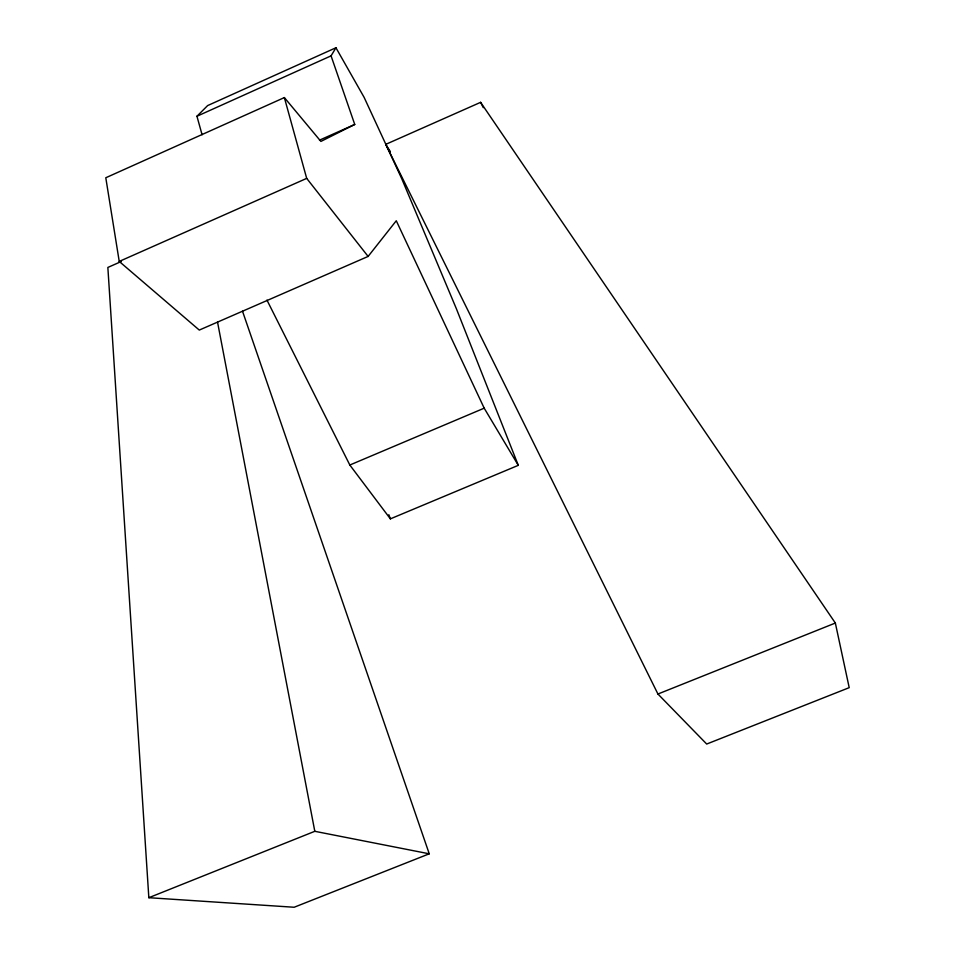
<?xml version="1.0" encoding="UTF-8"?>
<svg xmlns="http://www.w3.org/2000/svg" width="955" height="955" viewBox="0 0 955 955"><rect width="100%" height="100%" fill="white"/><g stroke="black" fill="none" stroke-linecap="round" stroke-linejoin="round"><path stroke-width="1.43" d="M202.09 134.774L196.945 116.247L331.063 55.856L335.945 47.75L364.118 97.35L401.792 178.824L456.383 308.752L518.302 465.336L390.368 518.863L349.828 465.025L266.946 300.085M331.063 55.856L354.747 124.46L320.904 141.412L284.363 97.577L105.79 177.761L119.232 261.431L199.285 330.072L368.117 256.429L396.277 220.748L484.197 408.179L518.302 465.336M196.945 116.247L207.641 105.575L335.945 47.75M319.471 140.17L354.747 124.46M119.232 261.431L306.698 178.382L368.117 256.429M121.309 261.491L107.855 267.448L148.837 897.7L294.164 907.25L429.249 853.806L242.51 311.211M385.713 144.372L480.616 102.328L835.35 623.042L849.21 687.66L706.7 744.041L657.935 694.022L385.713 144.372L390.356 151.547M349.828 465.025L484.197 408.179M148.837 897.7L314.804 831.304L429.249 853.806M657.935 694.022L835.35 623.042M480.616 102.328L483.29 107.652M388.84 514.697L390.368 518.863M284.363 97.577L306.698 178.382M217.525 322.038L314.804 831.304"/></g></svg>
